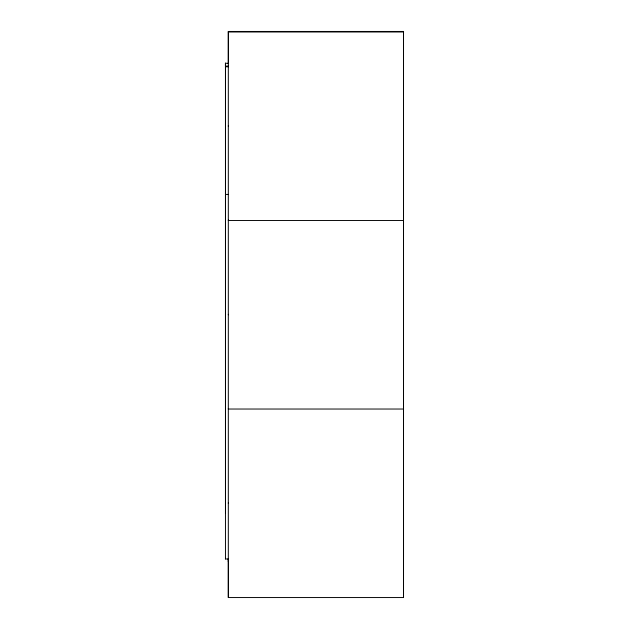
<?xml version="1.0" encoding="UTF-8"?>
<svg xmlns="http://www.w3.org/2000/svg" width="629" height="629" viewBox="0 0 629 629"><rect width="100%" height="100%" fill="white"/><g stroke="black" fill="none" stroke-linecap="round" stroke-linejoin="round"><path stroke-width="0.94" d="M228.39 558.984L225.457 558.984L225.457 63.293L228.39 63.293M228.319 597.55L228.319 31.536L403.535 31.536L403.535 597.55L228.319 597.55L228.319 558.607M228.327 561.721L228.327 558.882M228.319 31.985L403.535 31.985M228.39 66.116L225.457 66.124L225.457 63.262L225.457 513.547M225.457 66.768L228.39 66.768M225.457 194.424L228.39 194.424M403.535 220.504L228.319 220.504L228.319 220.056M403.535 409.031L228.319 409.031L228.319 408.575M403.535 515.355L403.543 556.586M403.535 597.55L403.535 31.45L228.319 31.45L228.319 63.749M228.319 125.792L228.319 126.248M228.319 314.319L228.319 314.767M228.319 502.838L228.319 503.286M225.457 558.332L225.457 558.984M225.457 63.293L225.457 66.155L225.457 63.262"/></g></svg>
